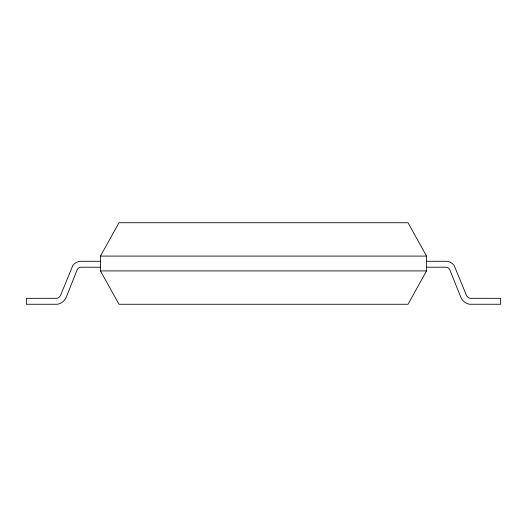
<?xml version="1.0" encoding="UTF-8"?>
<svg xmlns="http://www.w3.org/2000/svg" width="527" height="527" viewBox="0 0 527 527"><rect width="100%" height="100%" fill="white"/><g stroke="black" fill="none" stroke-linecap="round" stroke-linejoin="round"><path stroke-width="0.79" d="M100.459 256.089L118.983 222.737L408.01 222.737L426.541 256.089L426.541 270.911L408.017 304.263L118.983 304.263L100.459 270.911L100.459 256.089L426.541 256.089M100.459 261.273L80.407 261.293A10.309 10.309 0 0 0 72.864 265.404L60.579 295.311A5.665 5.665 0 0 1 56.929 298.308L26.35 298.328L26.35 304.263L57.476 304.263A11.601 11.601 0 0 0 66.31 296.991L77.403 269.271A4.381 4.381 0 0 1 81.191 267.209L100.459 267.202M426.541 261.273L446.593 261.293A10.309 10.309 0 0 1 454.136 265.404L466.421 295.311A5.665 5.665 0 0 0 470.071 298.308L500.65 298.328L500.65 304.257L469.524 304.263A11.601 11.601 0 0 1 460.69 296.991L449.597 269.271A4.381 4.381 0 0 0 445.809 267.209L426.541 267.202M100.459 270.911L426.541 270.911"/></g></svg>
